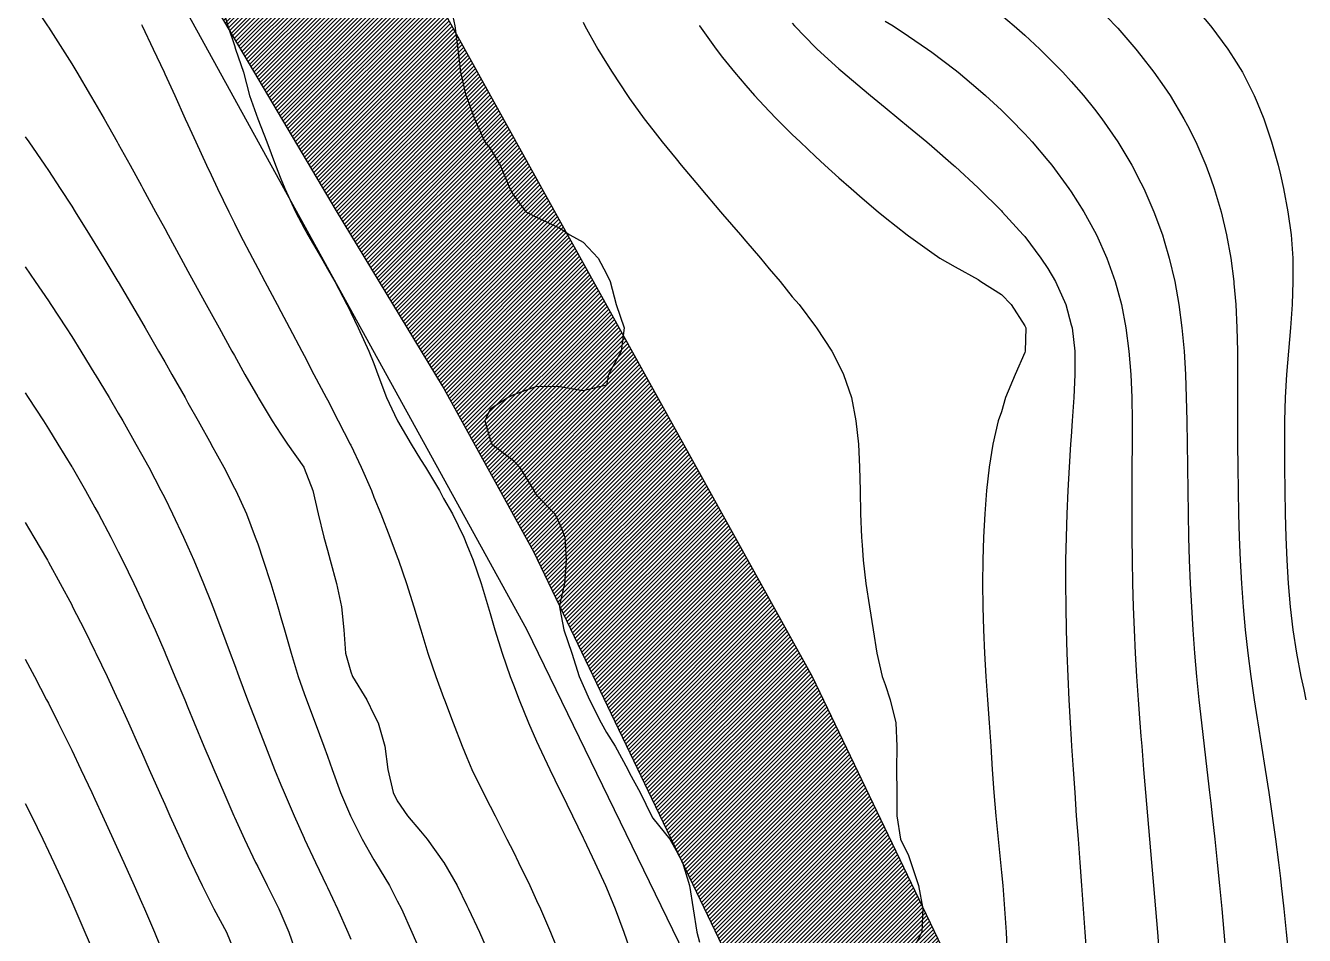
# Model space of a CAD drawing. Extents: x 771911 to 772814, y 1416488 to 1417835.
# Drawn here: x 772448.4 to 772503.5, y 1417350.1 to 1417389.2 of the extents above; entities that cross this region are included whole.
import ezdxf

# ---------------------------------------------------------------- set-up
doc = ezdxf.new("R2010")
doc.units = 0
doc.header["$MEASUREMENT"] = 0
doc.layers.get('0').update_dxf_attribs({"color": 1, "linetype": 'CONTINUOUS'})
for name, color, linetype in [('741.5', 1, 'CONTINUOUS'), ('742', 1, 'CONTINUOUS'), ('742.5', 1, 'CONTINUOUS'), ('743', 1, 'CONTINUOUS'), ('743.5', 1, 'CONTINUOUS'), ('744', 1, 'CONTINUOUS'), ('744.5', 1, 'CONTINUOUS'), ('745', 1, 'CONTINUOUS'), ('745.5', 1, 'CONTINUOUS'), ('746', 1, 'CONTINUOUS'), ('746.5', 1, 'CONTINUOUS'), ('747', 1, 'CONTINUOUS'), ('747.5', 1, 'CONTINUOUS'), ('748', 1, 'CONTINUOUS'), ('748.5', 1, 'CONTINUOUS'), ('749', 1, 'CONTINUOUS'), ('749.5', 1, 'CONTINUOUS'), ('SyNo_Boundary', 1, 'CONTINUOUS'), ('Tittahalli Kaggalipura Road', 1, 'CONTINUOUS')]:
    doc.layers.add(name, color=color, linetype=linetype)

msp = doc.modelspace()

# ---------------------------------------------------------------- hatches: boundary and pattern name
at = {"linetype": 'Continuous', "true_color": 0x636466}
h = msp.add_hatch(dxfattribs=at)
h.set_pattern_fill('ANSI31', color=251)
h.set_pattern_definition([(45, (0, 0), (-0.088388347648, 0.088388347648), [])])
h.paths.add_polyline_path([(772522.605, 1417283.282), (772520.273, 1417268.563), (772513.114, 1417279.501), (772507.162, 1417290.36), (772496.182, 1417312.844), (772486.465, 1417332.406), (772479.386, 1417347.593), (772470.313, 1417366.576), (772466.387, 1417373.719), (772461.818, 1417381.248), (772456.375, 1417390.468), (772449.656, 1417399.267), (772437.614, 1417412.909), (772434.568, 1417415.352), (772429.862, 1417418.006), (772420.904, 1417421.927), (772398.343, 1417429.679), (772374.455, 1417437.098), (772359.806, 1417442.382), (772345.168, 1417448.5), (772332.329, 1417452.613), (772319.893, 1417455.244), (772313.715, 1417455.758), (772303.998, 1417456.338), (772287.74, 1417456.824), (772255.285, 1417458.783), (772218.122, 1417462.161), (772178.418, 1417465.604), (772169.505, 1417466.022), (772152.388, 1417466.955), (772128.675, 1417467.728), (772108.276, 1417467.309), (772091.77, 1417468.596), (772080.058, 1417470.849), (772055.508, 1417476.286), (772058.208, 1417485.719), (772077.753, 1417481.798), (772085.475, 1417480.049), (772095.609, 1417478.541), (772104.838, 1417477.515), (772109.064, 1417477.107), (772119.071, 1417476.495), (772138.247, 1417476.882), (772157.054, 1417476.624), (772180.381, 1417475.948), (772196.42, 1417474.05), (772223.19, 1417472.055), (772238.634, 1417470.221), (772253.531, 1417468.741), (772279.014, 1417467.358), (772297.901, 1417466.392), (772312.541, 1417465.331), (772322.966, 1417464.397), (772327.535, 1417463.818), (772331.621, 1417462.917), (772335.289, 1417461.856), (772341.466, 1417459.507), (772371.808, 1417447.795), (772390.502, 1417441.682), (772410.82, 1417434.724), (772428.227, 1417428.257), (772432.281, 1417426.358), (772437.88, 1417423.044), (772440.261, 1417421.274), (772442.32, 1417419.022), (772450.493, 1417410.045), (772456.22, 1417403.642), (772460.563, 1417398.398), (772465.422, 1417391.673), (772482.284, 1417361.211), (772490.969, 1417343.088), (772497.404, 1417329.704), (772515.608, 1417294.462), (772521.318, 1417285.453)])

# ---------------------------------------------------------------- linework, layer by layer
at = {"layer": '741.5', "color": 0, "linetype": 'Continuous'}
msp.add_polyline3d([(772498.577, 1417390.206, 741.5), (772499.423, 1417389.206, 741.5), (772499.434, 1417389.192, 741.5), (772500.173, 1417388.206, 741.5), (772500.434, 1417387.798, 741.5), (772500.797, 1417387.206, 741.5), (772501.304, 1417386.206, 741.5), (772501.434, 1417385.906, 741.5), (772501.718, 1417385.206, 741.5), (772502.056, 1417384.206, 741.5), (772502.336, 1417383.206, 741.5), (772502.434, 1417382.794, 741.5), (772502.568, 1417382.206, 741.5), (772502.756, 1417381.206, 741.5), (772502.889, 1417380.206, 741.5), (772502.962, 1417379.206, 741.5), (772502.974, 1417378.206, 741.5), (772502.936, 1417377.206, 741.5), (772502.863, 1417376.206, 741.5), (772502.778, 1417375.206, 741.5), (772502.701, 1417374.206, 741.5), (772502.643, 1417373.206, 741.5), (772502.612, 1417372.206, 741.5), (772502.603, 1417371.206, 741.5), (772502.608, 1417370.206, 741.5), (772502.623, 1417369.206, 741.5), (772502.642, 1417368.206, 741.5), (772502.669, 1417367.206, 741.5), (772502.709, 1417366.206, 741.5), (772502.77, 1417365.206, 741.5), (772502.856, 1417364.206, 741.5), (772502.974, 1417363.206, 741.5), (772503.128, 1417362.206, 741.5), (772503.315, 1417361.206, 741.5), (772503.434, 1417360.639, 741.5), (772503.526, 1417360.206, 741.5)], dxfattribs=at)
at = {"layer": '742', "color": 0, "linetype": 'Continuous'}
msp.add_polyline3d([(772494.434, 1417390.15, 742), (772495.339, 1417389.206, 742), (772495.434, 1417389.103, 742), (772496.212, 1417388.206, 742), (772496.434, 1417387.932, 742), (772496.994, 1417387.206, 742), (772497.434, 1417386.579, 742), (772497.683, 1417386.206, 742), (772498.279, 1417385.206, 742), (772498.434, 1417384.915, 742), (772498.789, 1417384.206, 742), (772499.22, 1417383.206, 742), (772499.434, 1417382.626, 742), (772499.581, 1417382.206, 742), (772499.877, 1417381.206, 742), (772500.114, 1417380.206, 742), (772500.295, 1417379.206, 742), (772500.425, 1417378.206, 742), (772500.434, 1417378.109, 742), (772500.51, 1417377.206, 742), (772500.559, 1417376.206, 742), (772500.582, 1417375.206, 742), (772500.589, 1417374.206, 742), (772500.59, 1417373.206, 742), (772500.59, 1417372.206, 742), (772500.593, 1417371.206, 742), (772500.601, 1417370.206, 742), (772500.615, 1417369.206, 742), (772500.635, 1417368.206, 742), (772500.664, 1417367.206, 742), (772500.704, 1417366.206, 742), (772500.759, 1417365.206, 742), (772500.831, 1417364.206, 742), (772500.922, 1417363.206, 742), (772501.033, 1417362.206, 742), (772501.162, 1417361.206, 742), (772501.307, 1417360.206, 742), (772501.434, 1417359.387, 742), (772501.462, 1417359.206, 742), (772501.619, 1417358.206, 742), (772501.778, 1417357.206, 742), (772501.933, 1417356.206, 742), (772502.081, 1417355.206, 742), (772502.221, 1417354.206, 742), (772502.351, 1417353.206, 742), (772502.434, 1417352.518, 742), (772502.471, 1417352.206, 742), (772502.58, 1417351.206, 742), (772502.681, 1417350.206, 742), (772502.774, 1417349.206, 742)], dxfattribs=at)
at = {"layer": '742.5', "color": 0, "linetype": 'Continuous'}
msp.add_polyline3d([(772490.434, 1417389.668, 742.5), (772490.975, 1417389.206, 742.5), (772491.434, 1417388.806, 742.5), (772492.077, 1417388.206, 742.5), (772492.434, 1417387.861, 742.5), (772493.069, 1417387.206, 742.5), (772493.434, 1417386.812, 742.5), (772493.957, 1417386.206, 742.5), (772494.434, 1417385.618, 742.5), (772494.746, 1417385.206, 742.5), (772495.434, 1417384.217, 742.5), (772495.441, 1417384.206, 742.5), (772496.039, 1417383.206, 742.5), (772496.434, 1417382.454, 742.5), (772496.556, 1417382.206, 742.5), (772496.991, 1417381.206, 742.5), (772497.355, 1417380.206, 742.5), (772497.434, 1417379.952, 742.5), (772497.651, 1417379.206, 742.5), (772497.885, 1417378.206, 742.5), (772498.064, 1417377.206, 742.5), (772498.195, 1417376.206, 742.5), (772498.286, 1417375.206, 742.5), (772498.347, 1417374.206, 742.5), (772498.385, 1417373.206, 742.5), (772498.408, 1417372.206, 742.5), (772498.423, 1417371.206, 742.5), (772498.434, 1417370.281, 742.5), (772498.434, 1417370.206, 742.5), (772498.446, 1417369.206, 742.5), (772498.46, 1417368.206, 742.5), (772498.481, 1417367.206, 742.5), (772498.511, 1417366.206, 742.5), (772498.55, 1417365.206, 742.5), (772498.601, 1417364.206, 742.5), (772498.665, 1417363.206, 742.5), (772498.741, 1417362.206, 742.5), (772498.83, 1417361.206, 742.5), (772498.929, 1417360.206, 742.5), (772499.036, 1417359.206, 742.5), (772499.149, 1417358.206, 742.5), (772499.265, 1417357.206, 742.5), (772499.382, 1417356.206, 742.5), (772499.434, 1417355.76, 742.5), (772499.496, 1417355.206, 742.5), (772499.606, 1417354.206, 742.5), (772499.712, 1417353.206, 742.5), (772499.813, 1417352.206, 742.5), (772499.91, 1417351.206, 742.5), (772500.002, 1417350.206, 742.5), (772500.091, 1417349.206, 742.5)], dxfattribs=at)
at = {"layer": '743', "color": 0, "linetype": 'Continuous'}
msp.add_polyline3d([(772485.434, 1417389.409, 743), (772485.777, 1417389.206, 743), (772486.434, 1417388.766, 743), (772487.254, 1417388.206, 743), (772487.434, 1417388.075, 743), (772488.434, 1417387.315, 743), (772488.569, 1417387.206, 743), (772489.434, 1417386.482, 743), (772489.744, 1417386.206, 743), (772490.434, 1417385.57, 743), (772490.801, 1417385.206, 743), (772491.434, 1417384.557, 743), (772491.75, 1417384.206, 743), (772492.434, 1417383.411, 743), (772492.595, 1417383.206, 743), (772493.335, 1417382.206, 743), (772493.434, 1417382.063, 743), (772493.97, 1417381.206, 743), (772494.434, 1417380.367, 743), (772494.515, 1417380.206, 743), (772494.961, 1417379.206, 743), (772495.319, 1417378.206, 743), (772495.434, 1417377.793, 743), (772495.591, 1417377.206, 743), (772495.787, 1417376.206, 743), (772495.917, 1417375.206, 743), (772495.995, 1417374.206, 743), (772496.035, 1417373.206, 743), (772496.051, 1417372.206, 743), (772496.051, 1417371.206, 743), (772496.046, 1417370.206, 743), (772496.039, 1417369.206, 743), (772496.036, 1417368.206, 743), (772496.038, 1417367.206, 743), (772496.048, 1417366.206, 743), (772496.068, 1417365.206, 743), (772496.097, 1417364.206, 743), (772496.137, 1417363.206, 743), (772496.187, 1417362.206, 743), (772496.246, 1417361.206, 743), (772496.313, 1417360.206, 743), (772496.388, 1417359.206, 743), (772496.434, 1417358.639, 743), (772496.467, 1417358.206, 743), (772496.548, 1417357.206, 743), (772496.633, 1417356.206, 743), (772496.719, 1417355.206, 743), (772496.805, 1417354.206, 743), (772496.89, 1417353.206, 743), (772496.975, 1417352.206, 743), (772497.057, 1417351.206, 743), (772497.139, 1417350.206, 743), (772497.219, 1417349.206, 743)], dxfattribs=at)
at = {"layer": '743.5', "color": 0, "linetype": 'Continuous'}
msp.add_polyline3d([(772481.434, 1417389.318, 743.5), (772481.532, 1417389.206, 743.5), (772482.434, 1417388.268, 743.5), (772482.5, 1417388.206, 743.5), (772483.434, 1417387.351, 743.5), (772483.608, 1417387.206, 743.5), (772484.434, 1417386.504, 743.5), (772484.804, 1417386.206, 743.5), (772485.434, 1417385.684, 743.5), (772486.022, 1417385.206, 743.5), (772486.434, 1417384.864, 743.5), (772487.22, 1417384.206, 743.5), (772487.434, 1417384.025, 743.5), (772488.372, 1417383.206, 743.5), (772488.434, 1417383.152, 743.5), (772489.434, 1417382.231, 743.5), (772489.459, 1417382.206, 743.5), (772490.434, 1417381.241, 743.5), (772490.465, 1417381.206, 743.5), (772491.367, 1417380.206, 743.5), (772491.434, 1417380.133, 743.5), (772492.131, 1417379.206, 743.5), (772492.434, 1417378.764, 743.5), (772492.751, 1417378.206, 743.5), (772493.202, 1417377.206, 743.5), (772493.434, 1417376.337, 743.5), (772493.468, 1417376.206, 743.5), (772493.585, 1417375.206, 743.5), (772493.593, 1417374.206, 743.5), (772493.547, 1417373.206, 743.5), (772493.48, 1417372.206, 743.5), (772493.434, 1417371.527, 743.5), (772493.409, 1417371.206, 743.5), (772493.342, 1417370.206, 743.5), (772493.286, 1417369.206, 743.5), (772493.242, 1417368.206, 743.5), (772493.212, 1417367.206, 743.5), (772493.194, 1417366.206, 743.5), (772493.189, 1417365.206, 743.5), (772493.197, 1417364.206, 743.5), (772493.216, 1417363.206, 743.5), (772493.246, 1417362.206, 743.5), (772493.286, 1417361.206, 743.5), (772493.335, 1417360.206, 743.5), (772493.39, 1417359.206, 743.5), (772493.434, 1417358.494, 743.5), (772493.451, 1417358.206, 743.5), (772493.514, 1417357.206, 743.5), (772493.582, 1417356.206, 743.5), (772493.653, 1417355.206, 743.5), (772493.727, 1417354.206, 743.5), (772493.802, 1417353.206, 743.5), (772493.876, 1417352.206, 743.5), (772493.948, 1417351.206, 743.5), (772494.019, 1417350.206, 743.5), (772494.089, 1417349.206, 743.5)], dxfattribs=at)
at = {"layer": '744', "color": 0, "linetype": 'Continuous'}
msp.add_polyline3d([(772477.434, 1417389.222, 744), (772477.444, 1417389.206, 744), (772478.156, 1417388.206, 744), (772478.434, 1417387.847, 744), (772478.945, 1417387.206, 744), (772479.434, 1417386.631, 744), (772479.812, 1417386.206, 744), (772480.434, 1417385.535, 744), (772480.755, 1417385.206, 744), (772481.434, 1417384.524, 744), (772481.768, 1417384.206, 744), (772482.434, 1417383.574, 744), (772482.84, 1417383.206, 744), (772483.434, 1417382.666, 744), (772483.961, 1417382.206, 744), (772484.434, 1417381.792, 744), (772485.132, 1417381.206, 744), (772485.434, 1417380.954, 744), (772486.38, 1417380.206, 744), (772486.434, 1417380.165, 744), (772487.434, 1417379.443, 744), (772487.782, 1417379.206, 744), (772488.434, 1417378.83, 744), (772489.434, 1417378.289, 744), (772489.542, 1417378.206, 744), (772490.434, 1417377.647, 744), (772490.852, 1417377.206, 744), (772491.434, 1417376.297, 744), (772491.475, 1417376.206, 744), (772491.452, 1417375.206, 744), (772491.434, 1417375.143, 744), (772491.021, 1417374.206, 744), (772490.611, 1417373.206, 744), (772490.434, 1417372.591, 744), (772490.297, 1417372.206, 744), (772490.065, 1417371.206, 744), (772489.905, 1417370.206, 744), (772489.791, 1417369.206, 744), (772489.711, 1417368.206, 744), (772489.656, 1417367.206, 744), (772489.626, 1417366.206, 744), (772489.617, 1417365.206, 744), (772489.627, 1417364.206, 744), (772489.657, 1417363.206, 744), (772489.703, 1417362.206, 744), (772489.763, 1417361.206, 744), (772489.831, 1417360.206, 744), (772489.901, 1417359.206, 744), (772489.968, 1417358.206, 744), (772490.034, 1417357.206, 744), (772490.107, 1417356.206, 744), (772490.191, 1417355.206, 744), (772490.287, 1417354.206, 744), (772490.39, 1417353.206, 744), (772490.434, 1417352.769, 744), (772490.487, 1417352.206, 744), (772490.569, 1417351.206, 744), (772490.63, 1417350.206, 744), (772490.677, 1417349.206, 744)], dxfattribs=at)
at = {"layer": '744.5', "color": 0, "linetype": 'Continuous'}
msp.add_polyline3d([(772472.434, 1417389.358, 744.5), (772472.514, 1417389.206, 744.5), (772473.07, 1417388.206, 744.5), (772473.434, 1417387.604, 744.5), (772473.679, 1417387.206, 744.5), (772474.345, 1417386.206, 744.5), (772474.434, 1417386.081, 744.5), (772475.063, 1417385.206, 744.5), (772475.434, 1417384.725, 744.5), (772475.839, 1417384.206, 744.5), (772476.434, 1417383.475, 744.5), (772476.656, 1417383.206, 744.5), (772477.434, 1417382.281, 744.5), (772477.498, 1417382.206, 744.5), (772478.351, 1417381.206, 744.5), (772478.434, 1417381.106, 744.5), (772479.208, 1417380.206, 744.5), (772479.434, 1417379.932, 744.5), (772480.062, 1417379.206, 744.5), (772480.434, 1417378.752, 744.5), (772480.906, 1417378.206, 744.5), (772481.434, 1417377.547, 744.5), (772481.722, 1417377.206, 744.5), (772482.434, 1417376.264, 744.5), (772482.48, 1417376.206, 744.5), (772483.138, 1417375.206, 744.5), (772483.434, 1417374.619, 744.5), (772483.641, 1417374.206, 744.5), (772483.976, 1417373.206, 744.5), (772484.172, 1417372.206, 744.5), (772484.276, 1417371.206, 744.5), (772484.326, 1417370.206, 744.5), (772484.349, 1417369.206, 744.5), (772484.37, 1417368.206, 744.5), (772484.407, 1417367.206, 744.5), (772484.434, 1417366.862, 744.5), (772484.478, 1417366.206, 744.5), (772484.593, 1417365.206, 744.5), (772484.752, 1417364.206, 744.5), (772484.915, 1417363.206, 744.5), (772485.073, 1417362.206, 744.5), (772485.301, 1417361.206, 744.5), (772485.434, 1417360.864, 744.5), (772485.639, 1417360.206, 744.5), (772485.891, 1417359.206, 744.5), (772485.924, 1417358.206, 744.5), (772485.911, 1417357.206, 744.5), (772485.931, 1417356.206, 744.5), (772485.928, 1417355.206, 744.5), (772486.094, 1417354.206, 744.5), (772486.434, 1417353.504, 744.5), (772486.535, 1417353.206, 744.5), (772486.869, 1417352.206, 744.5), (772487.054, 1417351.206, 744.5), (772487.001, 1417350.206, 744.5), (772486.497, 1417349.206, 744.5)], dxfattribs=at)
at = {"layer": '745', "color": 0, "linetype": 'Continuous'}
msp.add_polyline3d([(772466.701, 1417390.206, 745), (772466.918, 1417389.206, 745), (772467.047, 1417388.206, 745), (772467.154, 1417387.206, 745), (772467.395, 1417386.206, 745), (772467.434, 1417386.116, 745), (772467.756, 1417385.206, 745), (772468.212, 1417384.206, 745), (772468.434, 1417383.923, 745), (772468.872, 1417383.206, 745), (772469.283, 1417382.206, 745), (772469.434, 1417381.916, 745), (772469.968, 1417381.206, 745), (772470.434, 1417380.965, 745), (772471.434, 1417380.499, 745), (772471.869, 1417380.206, 745), (772472.434, 1417379.89, 745), (772473.082, 1417379.206, 745), (772473.434, 1417378.526, 745), (772473.598, 1417378.206, 745), (772473.851, 1417377.206, 745), (772474.199, 1417376.206, 745), (772474.069, 1417375.206, 745), (772473.527, 1417374.206, 745), (772473.434, 1417373.741, 745), (772472.434, 1417373.493, 745), (772471.434, 1417373.673, 745), (772470.434, 1417373.689, 745), (772469.434, 1417373.329, 745), (772469.207, 1417373.206, 745), (772468.434, 1417372.705, 745), (772468.211, 1417372.206, 745), (772468.434, 1417371.4, 745), (772468.5, 1417371.206, 745), (772469.434, 1417370.505, 745), (772469.703, 1417370.206, 745), (772470.319, 1417369.206, 745), (772470.434, 1417369.011, 745), (772471.216, 1417368.206, 745), (772471.434, 1417367.739, 745), (772471.641, 1417367.206, 745), (772471.706, 1417366.206, 745), (772471.631, 1417365.206, 745), (772471.434, 1417364.328, 745), (772471.419, 1417364.206, 745), (772471.434, 1417364.112, 745), (772471.609, 1417363.206, 745), (772471.953, 1417362.206, 745), (772472.269, 1417361.206, 745), (772472.434, 1417360.821, 745), (772472.704, 1417360.206, 745), (772473.214, 1417359.206, 745), (772473.434, 1417358.8, 745), (772473.814, 1417358.206, 745), (772474.357, 1417357.206, 745), (772474.434, 1417357.042, 745), (772474.884, 1417356.206, 745), (772475.373, 1417355.206, 745), (772475.434, 1417355.11, 745), (772476.17, 1417354.206, 745), (772476.434, 1417353.724, 745), (772476.715, 1417353.206, 745), (772477.017, 1417352.206, 745), (772477.166, 1417351.206, 745), (772477.321, 1417350.206, 745), (772477.434, 1417349.773, 745)], dxfattribs=at)
at = {"layer": '745.5', "color": 0, "linetype": 'Continuous'}
msp.add_polyline3d([(772456.846, 1417390.206, 745.5), (772457.142, 1417389.206, 745.5), (772457.434, 1417388.354, 745.5), (772457.484, 1417388.206, 745.5), (772457.826, 1417387.206, 745.5), (772458.086, 1417386.206, 745.5), (772458.433, 1417385.206, 745.5), (772458.434, 1417385.206, 745.5), (772458.833, 1417384.206, 745.5), (772459.196, 1417383.206, 745.5), (772459.434, 1417382.623, 745.5), (772459.594, 1417382.206, 745.5), (772460.056, 1417381.206, 745.5), (772460.434, 1417380.492, 745.5), (772460.593, 1417380.206, 745.5), (772461.179, 1417379.206, 745.5), (772461.434, 1417378.752, 745.5), (772461.747, 1417378.206, 745.5), (772462.266, 1417377.206, 745.5), (772462.434, 1417376.869, 745.5), (772462.758, 1417376.206, 745.5), (772463.215, 1417375.206, 745.5), (772463.434, 1417374.671, 745.5), (772463.605, 1417374.206, 745.5), (772463.968, 1417373.206, 745.5), (772464.434, 1417372.23, 745.5), (772464.445, 1417372.206, 745.5), (772465.043, 1417371.206, 745.5), (772465.434, 1417370.547, 745.5), (772465.656, 1417370.206, 745.5), (772466.249, 1417369.206, 745.5), (772466.434, 1417368.866, 745.5), (772466.817, 1417368.206, 745.5), (772467.297, 1417367.206, 745.5), (772467.434, 1417366.866, 745.5), (772467.709, 1417366.206, 745.5), (772468.052, 1417365.206, 745.5), (772468.349, 1417364.206, 745.5), (772468.434, 1417363.922, 745.5), (772468.637, 1417363.206, 745.5), (772468.949, 1417362.206, 745.5), (772469.299, 1417361.206, 745.5), (772469.434, 1417360.852, 745.5), (772469.678, 1417360.206, 745.5), (772470.089, 1417359.206, 745.5), (772470.434, 1417358.429, 745.5), (772470.533, 1417358.206, 745.5), (772471, 1417357.206, 745.5), (772471.434, 1417356.307, 745.5), (772471.483, 1417356.206, 745.5), (772471.971, 1417355.206, 745.5), (772472.434, 1417354.259, 745.5), (772472.46, 1417354.206, 745.5), (772472.944, 1417353.206, 745.5), (772473.396, 1417352.206, 745.5), (772473.434, 1417352.116, 745.5), (772473.812, 1417351.206, 745.5), (772474.187, 1417350.206, 745.5), (772474.434, 1417349.504, 745.5)], dxfattribs=at)
at = {"layer": '746', "color": 0, "linetype": 'Continuous'}
msp.add_polyline3d([(772453.434, 1417389.257, 746), (772453.457, 1417389.206, 746), (772453.931, 1417388.206, 746), (772454.404, 1417387.206, 746), (772454.434, 1417387.145, 746), (772454.862, 1417386.206, 746), (772455.319, 1417385.206, 746), (772455.434, 1417384.962, 746), (772455.772, 1417384.206, 746), (772456.233, 1417383.206, 746), (772456.434, 1417382.789, 746), (772456.702, 1417382.206, 746), (772457.185, 1417381.206, 746), (772457.434, 1417380.715, 746), (772457.685, 1417380.206, 746), (772458.203, 1417379.206, 746), (772458.434, 1417378.774, 746), (772458.735, 1417378.206, 746), (772459.271, 1417377.206, 746), (772459.434, 1417376.904, 746), (772459.804, 1417376.206, 746), (772460.333, 1417375.206, 746), (772460.434, 1417375.019, 746), (772460.854, 1417374.206, 746), (772461.379, 1417373.206, 746), (772461.434, 1417373.107, 746), (772461.898, 1417372.206, 746), (772462.412, 1417371.206, 746), (772462.434, 1417371.16, 746), (772462.892, 1417370.206, 746), (772463.325, 1417369.206, 746), (772463.434, 1417368.925, 746), (772463.737, 1417368.206, 746), (772464.124, 1417367.206, 746), (772464.434, 1417366.348, 746), (772464.487, 1417366.206, 746), (772464.832, 1417365.206, 746), (772465.145, 1417364.206, 746), (772465.434, 1417363.254, 746), (772465.448, 1417363.206, 746), (772465.754, 1417362.206, 746), (772466.097, 1417361.206, 746), (772466.434, 1417360.299, 746), (772466.467, 1417360.206, 746), (772466.839, 1417359.206, 746), (772467.225, 1417358.206, 746), (772467.434, 1417357.715, 746), (772467.652, 1417357.206, 746), (772468.131, 1417356.206, 746), (772468.434, 1417355.625, 746), (772468.643, 1417355.206, 746), (772469.157, 1417354.206, 746), (772469.434, 1417353.663, 746), (772469.66, 1417353.206, 746), (772470.14, 1417352.206, 746), (772470.434, 1417351.564, 746), (772470.596, 1417351.206, 746), (772471.028, 1417350.206, 746), (772471.434, 1417349.208, 746)], dxfattribs=at)
at = {"layer": '746.5', "color": 0, "linetype": 'Continuous'}
msp.add_polyline3d([(772448.715, 1417390.206, 746.5), (772449.395, 1417389.206, 746.5), (772449.434, 1417389.149, 746.5), (772450.032, 1417388.206, 746.5), (772450.434, 1417387.569, 746.5), (772450.649, 1417387.206, 746.5), (772451.245, 1417386.206, 746.5), (772451.434, 1417385.891, 746.5), (772451.822, 1417385.206, 746.5), (772452.391, 1417384.206, 746.5), (772452.434, 1417384.133, 746.5), (772452.944, 1417383.206, 746.5), (772453.434, 1417382.322, 746.5), (772453.495, 1417382.206, 746.5), (772454.037, 1417381.206, 746.5), (772454.434, 1417380.486, 746.5), (772454.583, 1417380.206, 746.5), (772455.127, 1417379.206, 746.5), (772455.434, 1417378.651, 746.5), (772455.674, 1417378.206, 746.5), (772456.223, 1417377.206, 746.5), (772456.434, 1417376.827, 746.5), (772456.773, 1417376.206, 746.5), (772457.327, 1417375.206, 746.5), (772457.434, 1417375.017, 746.5), (772457.883, 1417374.206, 746.5), (772458.434, 1417373.243, 746.5), (772458.454, 1417373.206, 746.5), (772459.049, 1417372.206, 746.5), (772459.434, 1417371.629, 746.5), (772459.711, 1417371.206, 746.5), (772460.412, 1417370.206, 746.5), (772460.434, 1417370.164, 746.5), (772460.801, 1417369.206, 746.5), (772461.036, 1417368.206, 746.5), (772461.281, 1417367.206, 746.5), (772461.434, 1417366.64, 746.5), (772461.552, 1417366.206, 746.5), (772461.818, 1417365.206, 746.5), (772462.037, 1417364.206, 746.5), (772462.144, 1417363.206, 746.5), (772462.206, 1417362.206, 746.5), (772462.434, 1417361.408, 746.5), (772462.514, 1417361.206, 746.5), (772463.127, 1417360.206, 746.5), (772463.434, 1417359.565, 746.5), (772463.616, 1417359.206, 746.5), (772463.902, 1417358.206, 746.5), (772464.032, 1417357.206, 746.5), (772464.265, 1417356.206, 746.5), (772464.434, 1417355.853, 746.5), (772464.877, 1417355.206, 746.5), (772465.434, 1417354.548, 746.5), (772465.728, 1417354.206, 746.5), (772466.434, 1417353.21, 746.5), (772466.436, 1417353.206, 746.5), (772467.009, 1417352.206, 746.5), (772467.434, 1417351.355, 746.5), (772467.508, 1417351.206, 746.5), (772467.972, 1417350.206, 746.5), (772468.406, 1417349.206, 746.5)], dxfattribs=at)
at = {"layer": '747', "color": 0, "linetype": 'Continuous'}
msp.add_polyline3d([(772448.434, 1417384.433, 747), (772448.589, 1417384.206, 747), (772449.275, 1417383.206, 747), (772449.434, 1417382.975, 747), (772449.935, 1417382.206, 747), (772450.434, 1417381.44, 747), (772450.579, 1417381.206, 747), (772451.204, 1417380.206, 747), (772451.434, 1417379.839, 747), (772451.815, 1417379.206, 747), (772452.419, 1417378.206, 747), (772452.434, 1417378.182, 747), (772453.008, 1417377.206, 747), (772453.434, 1417376.484, 747), (772453.593, 1417376.206, 747), (772454.17, 1417375.206, 747), (772454.434, 1417374.749, 747), (772454.741, 1417374.206, 747), (772455.308, 1417373.206, 747), (772455.434, 1417372.984, 747), (772455.87, 1417372.206, 747), (772456.427, 1417371.206, 747), (772456.434, 1417371.195, 747), (772456.976, 1417370.206, 747), (772457.434, 1417369.314, 747), (772457.49, 1417369.206, 747), (772457.946, 1417368.206, 747), (772458.329, 1417367.206, 747), (772458.434, 1417366.912, 747), (772458.671, 1417366.206, 747), (772458.992, 1417365.206, 747), (772459.296, 1417364.206, 747), (772459.434, 1417363.743, 747), (772459.584, 1417363.206, 747), (772459.867, 1417362.206, 747), (772460.177, 1417361.206, 747), (772460.434, 1417360.479, 747), (772460.529, 1417360.206, 747), (772460.908, 1417359.206, 747), (772461.28, 1417358.206, 747), (772461.434, 1417357.783, 747), (772461.631, 1417357.206, 747), (772461.992, 1417356.206, 747), (772462.423, 1417355.206, 747), (772462.434, 1417355.184, 747), (772462.927, 1417354.206, 747), (772463.434, 1417353.316, 747), (772463.504, 1417353.206, 747), (772464.099, 1417352.206, 747), (772464.434, 1417351.558, 747), (772464.614, 1417351.206, 747), (772465.067, 1417350.206, 747), (772465.434, 1417349.354, 747)], dxfattribs=at)
at = {"layer": '747.5', "color": 0, "linetype": 'Continuous'}
msp.add_polyline3d([(772448.434, 1417378.837, 747.5), (772448.865, 1417378.206, 747.5), (772449.434, 1417377.369, 747.5), (772449.54, 1417377.206, 747.5), (772450.191, 1417376.206, 747.5), (772450.434, 1417375.83, 747.5), (772450.824, 1417375.206, 747.5), (772451.434, 1417374.221, 747.5), (772451.443, 1417374.206, 747.5), (772452.04, 1417373.206, 747.5), (772452.434, 1417372.539, 747.5), (772452.626, 1417372.206, 747.5), (772453.193, 1417371.206, 747.5), (772453.434, 1417370.773, 747.5), (772453.743, 1417370.206, 747.5), (772454.271, 1417369.206, 747.5), (772454.434, 1417368.886, 747.5), (772454.773, 1417368.206, 747.5), (772455.246, 1417367.206, 747.5), (772455.434, 1417366.79, 747.5), (772455.689, 1417366.206, 747.5), (772456.106, 1417365.206, 747.5), (772456.434, 1417364.384, 747.5), (772456.502, 1417364.206, 747.5), (772456.88, 1417363.206, 747.5), (772457.251, 1417362.206, 747.5), (772457.434, 1417361.721, 747.5), (772457.62, 1417361.206, 747.5), (772457.991, 1417360.206, 747.5), (772458.375, 1417359.206, 747.5), (772458.434, 1417359.057, 747.5), (772458.763, 1417358.206, 747.5), (772459.162, 1417357.206, 747.5), (772459.434, 1417356.55, 747.5), (772459.573, 1417356.206, 747.5), (772459.998, 1417355.206, 747.5), (772460.434, 1417354.245, 747.5), (772460.451, 1417354.206, 747.5), (772460.921, 1417353.206, 747.5), (772461.398, 1417352.206, 747.5), (772461.434, 1417352.129, 747.5), (772461.867, 1417351.206, 747.5), (772462.307, 1417350.206, 747.5), (772462.434, 1417349.896, 747.5)], dxfattribs=at)
at = {"layer": '748', "color": 0, "linetype": 'Continuous'}
msp.add_polyline3d([(772448.434, 1417373.406, 748), (772448.565, 1417373.206, 748), (772449.215, 1417372.206, 748), (772449.434, 1417371.863, 748), (772449.84, 1417371.206, 748), (772450.434, 1417370.225, 748), (772450.445, 1417370.206, 748), (772451.021, 1417369.206, 748), (772451.434, 1417368.471, 748), (772451.578, 1417368.206, 748), (772452.109, 1417367.206, 748), (772452.434, 1417366.575, 748), (772452.618, 1417366.206, 748), (772453.103, 1417365.206, 748), (772453.434, 1417364.504, 748), (772453.569, 1417364.206, 748), (772454.016, 1417363.206, 748), (772454.434, 1417362.25, 748), (772454.452, 1417362.206, 748), (772454.873, 1417361.206, 748), (772455.292, 1417360.206, 748), (772455.434, 1417359.871, 748), (772455.706, 1417359.206, 748), (772456.122, 1417358.206, 748), (772456.434, 1417357.472, 748), (772456.544, 1417357.206, 748), (772456.97, 1417356.206, 748), (772457.411, 1417355.206, 748), (772457.434, 1417355.158, 748), (772457.863, 1417354.206, 748), (772458.343, 1417353.206, 748), (772458.434, 1417353.031, 748), (772458.844, 1417352.206, 748), (772459.347, 1417351.206, 748), (772459.434, 1417351.005, 748), (772459.768, 1417350.206, 748), (772460.118, 1417349.206, 748)], dxfattribs=at)
at = {"layer": '748.5', "color": 0, "linetype": 'Continuous'}
msp.add_polyline3d([(772448.434, 1417367.83, 748.5), (772448.805, 1417367.206, 748.5), (772449.386, 1417366.206, 748.5), (772449.434, 1417366.123, 748.5), (772449.938, 1417365.206, 748.5), (772450.434, 1417364.282, 748.5), (772450.473, 1417364.206, 748.5), (772450.982, 1417363.206, 748.5), (772451.434, 1417362.297, 748.5), (772451.477, 1417362.206, 748.5), (772451.953, 1417361.206, 748.5), (772452.421, 1417360.206, 748.5), (772452.434, 1417360.18, 748.5), (772452.875, 1417359.206, 748.5), (772453.325, 1417358.206, 748.5), (772453.434, 1417357.967, 748.5), (772453.769, 1417357.206, 748.5), (772454.214, 1417356.206, 748.5), (772454.434, 1417355.717, 748.5), (772454.659, 1417355.206, 748.5), (772455.11, 1417354.206, 748.5), (772455.434, 1417353.505, 748.5), (772455.571, 1417353.206, 748.5), (772456.048, 1417352.206, 748.5), (772456.434, 1417351.433, 748.5), (772456.553, 1417351.206, 748.5), (772457.086, 1417350.206, 748.5), (772457.434, 1417349.359, 748.5)], dxfattribs=at)
at = {"layer": '749', "color": 0, "linetype": 'Continuous'}
msp.add_polyline3d([(772448.434, 1417361.944, 749), (772448.828, 1417361.206, 749), (772449.353, 1417360.206, 749), (772449.434, 1417360.05, 749), (772449.856, 1417359.206, 749), (772450.35, 1417358.206, 749), (772450.434, 1417358.036, 749), (772450.829, 1417357.206, 749), (772451.3, 1417356.206, 749), (772451.434, 1417355.922, 749), (772451.762, 1417355.206, 749), (772452.219, 1417354.206, 749), (772452.434, 1417353.735, 749), (772452.671, 1417353.206, 749), (772453.118, 1417352.206, 749), (772453.434, 1417351.49, 749), (772453.559, 1417351.206, 749), (772453.988, 1417350.206, 749), (772454.398, 1417349.206, 749)], dxfattribs=at)
at = {"layer": '749.5', "color": 0, "linetype": 'Continuous'}
msp.add_polyline3d([(772448.434, 1417355.746, 749.5), (772448.7, 1417355.206, 749.5), (772449.186, 1417354.206, 749.5), (772449.434, 1417353.688, 749.5), (772449.659, 1417353.206, 749.5), (772450.119, 1417352.206, 749.5), (772450.434, 1417351.509, 749.5), (772450.568, 1417351.206, 749.5), (772451.003, 1417350.206, 749.5), (772451.425, 1417349.206, 749.5)], dxfattribs=at)
at = {"layer": 'SyNo_Boundary', "color": 51, "linetype": 'Continuous', "true_color": 0xf7f281, "flags": 128}
msp.add_lwpolyline([(772289.93, 1417360.957), (772297.381, 1417454.304), (772319.035, 1417454.191), (772342.775, 1417448.075), (772359.479, 1417440.877), (772417.033, 1417421.88), (772423.669, 1417420.118), (772431.176, 1417416.553), (772438.835, 1417409.577), (772453.85, 1417392.591), (772470.002, 1417363.244), (772487.854, 1417326.502), (772370.374, 1417346.71), (772289.93, 1417360.957)], close=True, dxfattribs=at)
at = {"layer": 'Tittahalli Kaggalipura Road', "color": 18, "linetype": 'Continuous', "true_color": 0x000000, "flags": 128}
for points in [[(772507.162, 1417290.36), (772496.182, 1417312.844), (772486.465, 1417332.406), (772479.386, 1417347.593), (772470.313, 1417366.576), (772466.387, 1417373.719), (772461.818, 1417381.248), (772456.375, 1417390.468), (772449.656, 1417399.267), (772437.614, 1417412.909), (772434.568, 1417415.352), (772429.862, 1417418.006), (772420.904, 1417421.927), (772398.343, 1417429.679), (772374.455, 1417437.098), (772359.806, 1417442.382), (772345.168, 1417448.5), (772332.329, 1417452.613), (772319.893, 1417455.244), (772313.715, 1417455.758), (772303.998, 1417456.338), (772287.74, 1417456.824), (772255.285, 1417458.783), (772218.122, 1417462.161)], [(772465.422, 1417391.673), (772482.284, 1417361.211), (772490.969, 1417343.088), (772497.404, 1417329.704), (772515.608, 1417294.462)]]:
    msp.add_lwpolyline(points, dxfattribs=at)

doc.saveas('drawing.dxf')
